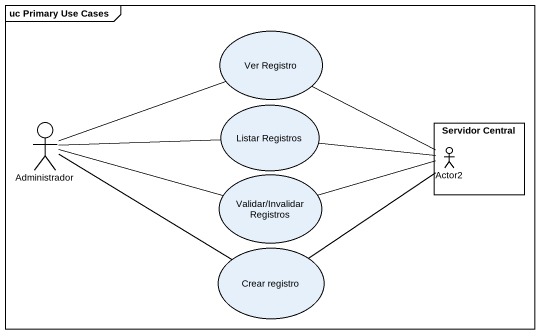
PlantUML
@startuml
mainframe uc Primary Use Cases
usecase "Ver Registro" as Ver_Registro
usecase "Listar Registros" as Listar_Registros
actor Administrador
rectangle "Servidor Central" as Servidor_Central {
  actor Actor2
}
usecase "Validar/Invalidar Registros" as Validar_Invalidar_Registros
usecase "Crear registro" as Crear_registro
Ver_Registro -right- Actor2
Listar_Registros -right- Actor2
Administrador -right- Ver_Registro
Administrador -right- Listar_Registros
Administrador -right- Validar_Invalidar_Registros
Administrador -right- Crear_registro
Validar_Invalidar_Registros -right- Actor2
Crear_registro -up- Actor2
@enduml
